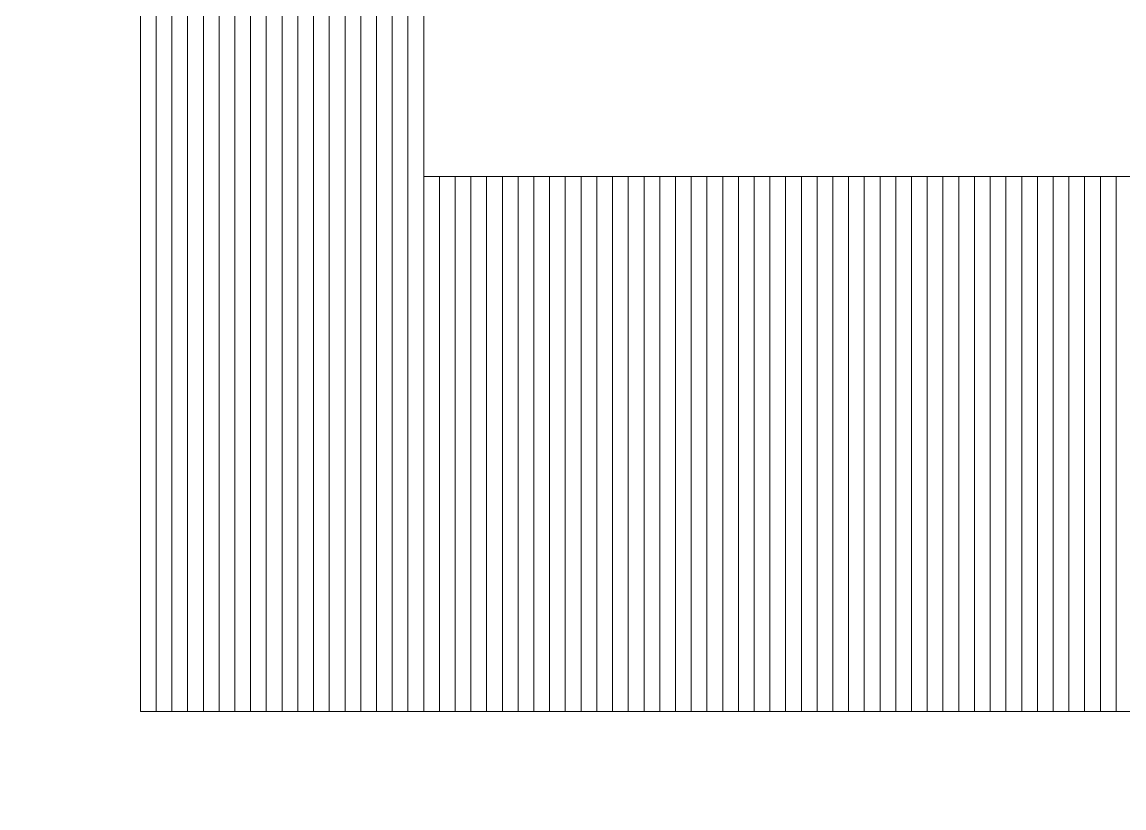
# Model space of a CAD drawing. Header units: millimetres. Extents: x -86 to 67, y -55 to 52.
# Drawn here: x -43.457 to -41.678, y 25.809 to 27.077 of the extents above; entities that cross this region are included whole.
import ezdxf

# ---------------------------------------------------------------- set-up
doc = ezdxf.new("R2010")
doc.units = ezdxf.units.MM
doc.header["$MEASUREMENT"] = 0
doc.layers.add('BG_OUTLINE', color=7, linetype='Continuous')
doc.layers.add('MA_PEN3', color=7, linetype='Continuous')

msp = doc.modelspace()

# ---------------------------------------------------------------- linework, layer by layer
at = {"layer": 'BG_OUTLINE', "color": 3, "lineweight": 9}
msp.add_open_spline([(-60.0926, 34.7331), (-60.0926, 34.7331), (63.7724, 34.7331), (63.7724, 34.7331), (63.7724, 34.7331), (64.585, 34.7336), (65.3646, 34.4113), (65.9396, 33.837), (65.9396, 33.837), (66.5146, 33.2627), (66.8379, 32.4797), (66.8384, 31.667), (66.8384, 31.667), (66.8384, 31.667), (66.8412, -52.28), (66.8412, -52.28), (66.8412, -52.28), (66.8412, -52.28), (66.8384, -52.1933), (66.8384, -52.1933), (66.8384, -52.1933), (66.8389, -53.006), (66.5166, -53.7856), (65.9424, -54.3606), (65.9424, -54.3606), (65.3681, -54.9356), (64.585, -55.2589), (63.7724, -55.2594), (63.7724, -55.2594), (63.7724, -55.2594), (-60.1869, -55.2594), (-60.1869, -55.2594), (-60.1869, -55.2594), (-60.1869, -55.2594), (-60.0853, -55.2518), (-60.0853, -55.2518), (-60.0853, -55.2518), (-60.8979, -55.2523), (-61.6775, -54.9299), (-62.2525, -54.3557), (-62.2525, -54.3557), (-62.8275, -53.7814), (-63.1508, -52.9984), (-63.1513, -52.1857), (-63.1513, -52.1857), (-63.1513, -52.1857), (-63.1587, 31.667), (-63.1587, 31.667), (-63.1587, 31.667), (-63.1592, 32.4797), (-62.8369, 33.2593), (-62.2626, 33.8343), (-62.2626, 33.8343), (-61.6883, 34.4093), (-60.9053, 34.7326), (-60.0926, 34.7331)], degree=3, knots=[0, 0, 0, 0, 0.071429, 0.071429, 0.071429, 0.071429, 0.142857, 0.142857, 0.142857, 0.142857, 0.214286, 0.214286, 0.214286, 0.214286, 0.285714, 0.285714, 0.285714, 0.285714, 0.357143, 0.357143, 0.357143, 0.357143, 0.428571, 0.428571, 0.428571, 0.428571, 0.5, 0.5, 0.5, 0.5, 0.571429, 0.571429, 0.571429, 0.571429, 0.642857, 0.642857, 0.642857, 0.642857, 0.714286, 0.714286, 0.714286, 0.714286, 0.785714, 0.785714, 0.785714, 0.785714, 0.857143, 0.857143, 0.857143, 0.857143, 0.928571, 0.928571, 0.928571, 0.928571, 1, 1, 1, 1], dxfattribs=at)
at = {"layer": 'MA_PEN3', "color": 5, "lineweight": 9}
for points in [[(-43.2654, 34.2959), (-43.2654, 34.2959), (-43.24, 34.2959), (-43.24, 34.2959), (-43.24, 34.2959), (-43.24, 34.2959), (-43.24, 25.9647), (-43.24, 25.9647), (-43.24, 25.9647), (-43.24, 25.9647), (-43.2654, 25.9647), (-43.2654, 25.9647), (-43.2654, 25.9647), (-43.2654, 25.9647), (-43.2654, 34.2959), (-43.2654, 34.2959)], [(-43.24, 34.2959), (-43.24, 34.2959), (-43.2146, 34.2959), (-43.2146, 34.2959), (-43.2146, 34.2959), (-43.2146, 34.2959), (-43.2146, 25.9647), (-43.2146, 25.9647), (-43.2146, 25.9647), (-43.2146, 25.9647), (-43.24, 25.9647), (-43.24, 25.9647), (-43.24, 25.9647), (-43.24, 25.9647), (-43.24, 34.2959), (-43.24, 34.2959)], [(-43.2146, 34.2959), (-43.2146, 34.2959), (-43.1892, 34.2959), (-43.1892, 34.2959), (-43.1892, 34.2959), (-43.1892, 34.2959), (-43.1892, 25.9647), (-43.1892, 25.9647), (-43.1892, 25.9647), (-43.1892, 25.9647), (-43.2146, 25.9647), (-43.2146, 25.9647), (-43.2146, 25.9647), (-43.2146, 25.9647), (-43.2146, 34.2959), (-43.2146, 34.2959)], [(-43.1892, 34.2959), (-43.1892, 34.2959), (-43.1638, 34.2959), (-43.1638, 34.2959), (-43.1638, 34.2959), (-43.1638, 34.2959), (-43.1638, 25.9647), (-43.1638, 25.9647), (-43.1638, 25.9647), (-43.1638, 25.9647), (-43.1892, 25.9647), (-43.1892, 25.9647), (-43.1892, 25.9647), (-43.1892, 25.9647), (-43.1892, 34.2959), (-43.1892, 34.2959)], [(-43.1638, 34.2959), (-43.1638, 34.2959), (-43.1384, 34.2959), (-43.1384, 34.2959), (-43.1384, 34.2959), (-43.1384, 34.2959), (-43.1384, 25.9647), (-43.1384, 25.9647), (-43.1384, 25.9647), (-43.1384, 25.9647), (-43.1638, 25.9647), (-43.1638, 25.9647), (-43.1638, 25.9647), (-43.1638, 25.9647), (-43.1638, 34.2959), (-43.1638, 34.2959)], [(-43.1384, 34.2959), (-43.1384, 34.2959), (-43.113, 34.2959), (-43.113, 34.2959), (-43.113, 34.2959), (-43.113, 34.2959), (-43.113, 25.9647), (-43.113, 25.9647), (-43.113, 25.9647), (-43.113, 25.9647), (-43.1384, 25.9647), (-43.1384, 25.9647), (-43.1384, 25.9647), (-43.1384, 25.9647), (-43.1384, 34.2959), (-43.1384, 34.2959)], [(-43.113, 34.2959), (-43.113, 34.2959), (-43.0876, 34.2959), (-43.0876, 34.2959), (-43.0876, 34.2959), (-43.0876, 34.2959), (-43.0876, 25.9647), (-43.0876, 25.9647), (-43.0876, 25.9647), (-43.0876, 25.9647), (-43.113, 25.9647), (-43.113, 25.9647), (-43.113, 25.9647), (-43.113, 25.9647), (-43.113, 34.2959), (-43.113, 34.2959)], [(-43.0876, 34.2959), (-43.0876, 34.2959), (-43.0622, 34.2959), (-43.0622, 34.2959), (-43.0622, 34.2959), (-43.0622, 34.2959), (-43.0622, 25.9647), (-43.0622, 25.9647), (-43.0622, 25.9647), (-43.0622, 25.9647), (-43.0876, 25.9647), (-43.0876, 25.9647), (-43.0876, 25.9647), (-43.0876, 25.9647), (-43.0876, 34.2959), (-43.0876, 34.2959)], [(-43.0622, 34.2959), (-43.0622, 34.2959), (-43.0368, 34.2959), (-43.0368, 34.2959), (-43.0368, 34.2959), (-43.0368, 34.2959), (-43.0368, 25.9647), (-43.0368, 25.9647), (-43.0368, 25.9647), (-43.0368, 25.9647), (-43.0622, 25.9647), (-43.0622, 25.9647), (-43.0622, 25.9647), (-43.0622, 25.9647), (-43.0622, 34.2959), (-43.0622, 34.2959)], [(-43.0368, 34.2959), (-43.0368, 34.2959), (-43.0114, 34.2959), (-43.0114, 34.2959), (-43.0114, 34.2959), (-43.0114, 34.2959), (-43.0114, 25.9647), (-43.0114, 25.9647), (-43.0114, 25.9647), (-43.0114, 25.9647), (-43.0368, 25.9647), (-43.0368, 25.9647), (-43.0368, 25.9647), (-43.0368, 25.9647), (-43.0368, 34.2959), (-43.0368, 34.2959)], [(-43.0114, 34.2959), (-43.0114, 34.2959), (-42.986, 34.2959), (-42.986, 34.2959), (-42.986, 34.2959), (-42.986, 34.2959), (-42.986, 25.9647), (-42.986, 25.9647), (-42.986, 25.9647), (-42.986, 25.9647), (-43.0114, 25.9647), (-43.0114, 25.9647), (-43.0114, 25.9647), (-43.0114, 25.9647), (-43.0114, 34.2959), (-43.0114, 34.2959)], [(-42.986, 34.2959), (-42.986, 34.2959), (-42.9606, 34.2959), (-42.9606, 34.2959), (-42.9606, 34.2959), (-42.9606, 34.2959), (-42.9606, 25.9647), (-42.9606, 25.9647), (-42.9606, 25.9647), (-42.9606, 25.9647), (-42.986, 25.9647), (-42.986, 25.9647), (-42.986, 25.9647), (-42.986, 25.9647), (-42.986, 34.2959), (-42.986, 34.2959)], [(-42.9606, 34.2959), (-42.9606, 34.2959), (-42.9352, 34.2959), (-42.9352, 34.2959), (-42.9352, 34.2959), (-42.9352, 34.2959), (-42.9352, 25.9647), (-42.9352, 25.9647), (-42.9352, 25.9647), (-42.9352, 25.9647), (-42.9606, 25.9647), (-42.9606, 25.9647), (-42.9606, 25.9647), (-42.9606, 25.9647), (-42.9606, 34.2959), (-42.9606, 34.2959)], [(-42.9352, 34.2959), (-42.9352, 34.2959), (-42.9098, 34.2959), (-42.9098, 34.2959), (-42.9098, 34.2959), (-42.9098, 34.2959), (-42.9098, 25.9647), (-42.9098, 25.9647), (-42.9098, 25.9647), (-42.9098, 25.9647), (-42.9352, 25.9647), (-42.9352, 25.9647), (-42.9352, 25.9647), (-42.9352, 25.9647), (-42.9352, 34.2959), (-42.9352, 34.2959)], [(-42.9098, 34.2959), (-42.9098, 34.2959), (-42.8844, 34.2959), (-42.8844, 34.2959), (-42.8844, 34.2959), (-42.8844, 34.2959), (-42.8844, 25.9647), (-42.8844, 25.9647), (-42.8844, 25.9647), (-42.8844, 25.9647), (-42.9098, 25.9647), (-42.9098, 25.9647), (-42.9098, 25.9647), (-42.9098, 25.9647), (-42.9098, 34.2959), (-42.9098, 34.2959)], [(-42.8844, 34.2959), (-42.8844, 34.2959), (-42.859, 34.2959), (-42.859, 34.2959), (-42.859, 34.2959), (-42.859, 34.2959), (-42.859, 25.9647), (-42.859, 25.9647), (-42.859, 25.9647), (-42.859, 25.9647), (-42.8844, 25.9647), (-42.8844, 25.9647), (-42.8844, 25.9647), (-42.8844, 25.9647), (-42.8844, 34.2959), (-42.8844, 34.2959)], [(-42.859, 34.2959), (-42.859, 34.2959), (-42.8336, 34.2959), (-42.8336, 34.2959), (-42.8336, 34.2959), (-42.8336, 34.2959), (-42.8336, 25.9647), (-42.8336, 25.9647), (-42.8336, 25.9647), (-42.8336, 25.9647), (-42.859, 25.9647), (-42.859, 25.9647), (-42.859, 25.9647), (-42.859, 25.9647), (-42.859, 34.2959), (-42.859, 34.2959)], [(-42.8336, 31.8067), (-42.8336, 31.8067), (-42.8082, 31.8067), (-42.8082, 31.8067), (-42.8082, 31.8067), (-42.8082, 31.8067), (-42.8082, 25.9647), (-42.8082, 25.9647), (-42.8082, 25.9647), (-42.8082, 25.9647), (-42.8336, 25.9647), (-42.8336, 25.9647), (-42.8336, 25.9647), (-42.8336, 25.9647), (-42.8336, 31.8067), (-42.8336, 31.8067)], [(-42.8082, 26.8283), (-42.8082, 26.8283), (-42.7828, 26.8283), (-42.7828, 26.8283), (-42.7828, 26.8283), (-42.7828, 26.8283), (-42.7828, 25.9647), (-42.7828, 25.9647), (-42.7828, 25.9647), (-42.7828, 25.9647), (-42.8082, 25.9647), (-42.8082, 25.9647), (-42.8082, 25.9647), (-42.8082, 25.9647), (-42.8082, 26.8283), (-42.8082, 26.8283)], [(-42.7828, 26.8283), (-42.7828, 26.8283), (-42.7574, 26.8283), (-42.7574, 26.8283), (-42.7574, 26.8283), (-42.7574, 26.8283), (-42.7574, 25.9647), (-42.7574, 25.9647), (-42.7574, 25.9647), (-42.7574, 25.9647), (-42.7828, 25.9647), (-42.7828, 25.9647), (-42.7828, 25.9647), (-42.7828, 25.9647), (-42.7828, 26.8283), (-42.7828, 26.8283)], [(-42.7574, 26.8283), (-42.7574, 26.8283), (-42.732, 26.8283), (-42.732, 26.8283), (-42.732, 26.8283), (-42.732, 26.8283), (-42.732, 25.9647), (-42.732, 25.9647), (-42.732, 25.9647), (-42.732, 25.9647), (-42.7574, 25.9647), (-42.7574, 25.9647), (-42.7574, 25.9647), (-42.7574, 25.9647), (-42.7574, 26.8283), (-42.7574, 26.8283)], [(-42.732, 26.8283), (-42.732, 26.8283), (-42.7066, 26.8283), (-42.7066, 26.8283), (-42.7066, 26.8283), (-42.7066, 26.8283), (-42.7066, 25.9647), (-42.7066, 25.9647), (-42.7066, 25.9647), (-42.7066, 25.9647), (-42.732, 25.9647), (-42.732, 25.9647), (-42.732, 25.9647), (-42.732, 25.9647), (-42.732, 26.8283), (-42.732, 26.8283)], [(-42.7066, 26.8283), (-42.7066, 26.8283), (-42.6812, 26.8283), (-42.6812, 26.8283), (-42.6812, 26.8283), (-42.6812, 26.8283), (-42.6812, 25.9647), (-42.6812, 25.9647), (-42.6812, 25.9647), (-42.6812, 25.9647), (-42.7066, 25.9647), (-42.7066, 25.9647), (-42.7066, 25.9647), (-42.7066, 25.9647), (-42.7066, 26.8283), (-42.7066, 26.8283)], [(-42.6812, 26.8283), (-42.6812, 26.8283), (-42.6558, 26.8283), (-42.6558, 26.8283), (-42.6558, 26.8283), (-42.6558, 26.8283), (-42.6558, 25.9647), (-42.6558, 25.9647), (-42.6558, 25.9647), (-42.6558, 25.9647), (-42.6812, 25.9647), (-42.6812, 25.9647), (-42.6812, 25.9647), (-42.6812, 25.9647), (-42.6812, 26.8283), (-42.6812, 26.8283)], [(-42.6558, 26.8283), (-42.6558, 26.8283), (-42.6304, 26.8283), (-42.6304, 26.8283), (-42.6304, 26.8283), (-42.6304, 26.8283), (-42.6304, 25.9647), (-42.6304, 25.9647), (-42.6304, 25.9647), (-42.6304, 25.9647), (-42.6558, 25.9647), (-42.6558, 25.9647), (-42.6558, 25.9647), (-42.6558, 25.9647), (-42.6558, 26.8283), (-42.6558, 26.8283)], [(-42.6304, 26.8283), (-42.6304, 26.8283), (-42.605, 26.8283), (-42.605, 26.8283), (-42.605, 26.8283), (-42.605, 26.8283), (-42.605, 25.9647), (-42.605, 25.9647), (-42.605, 25.9647), (-42.605, 25.9647), (-42.6304, 25.9647), (-42.6304, 25.9647), (-42.6304, 25.9647), (-42.6304, 25.9647), (-42.6304, 26.8283), (-42.6304, 26.8283)], [(-42.605, 26.8283), (-42.605, 26.8283), (-42.5796, 26.8283), (-42.5796, 26.8283), (-42.5796, 26.8283), (-42.5796, 26.8283), (-42.5796, 25.9647), (-42.5796, 25.9647), (-42.5796, 25.9647), (-42.5796, 25.9647), (-42.605, 25.9647), (-42.605, 25.9647), (-42.605, 25.9647), (-42.605, 25.9647), (-42.605, 26.8283), (-42.605, 26.8283)], [(-42.5796, 26.8283), (-42.5796, 26.8283), (-42.5542, 26.8283), (-42.5542, 26.8283), (-42.5542, 26.8283), (-42.5542, 26.8283), (-42.5542, 25.9647), (-42.5542, 25.9647), (-42.5542, 25.9647), (-42.5542, 25.9647), (-42.5796, 25.9647), (-42.5796, 25.9647), (-42.5796, 25.9647), (-42.5796, 25.9647), (-42.5796, 26.8283), (-42.5796, 26.8283)], [(-42.5542, 26.8283), (-42.5542, 26.8283), (-42.5288, 26.8283), (-42.5288, 26.8283), (-42.5288, 26.8283), (-42.5288, 26.8283), (-42.5288, 25.9647), (-42.5288, 25.9647), (-42.5288, 25.9647), (-42.5288, 25.9647), (-42.5542, 25.9647), (-42.5542, 25.9647), (-42.5542, 25.9647), (-42.5542, 25.9647), (-42.5542, 26.8283), (-42.5542, 26.8283)], [(-42.5288, 26.8283), (-42.5288, 26.8283), (-42.5034, 26.8283), (-42.5034, 26.8283), (-42.5034, 26.8283), (-42.5034, 26.8283), (-42.5034, 25.9647), (-42.5034, 25.9647), (-42.5034, 25.9647), (-42.5034, 25.9647), (-42.5288, 25.9647), (-42.5288, 25.9647), (-42.5288, 25.9647), (-42.5288, 25.9647), (-42.5288, 26.8283), (-42.5288, 26.8283)], [(-42.5034, 26.8283), (-42.5034, 26.8283), (-42.478, 26.8283), (-42.478, 26.8283), (-42.478, 26.8283), (-42.478, 26.8283), (-42.478, 25.9647), (-42.478, 25.9647), (-42.478, 25.9647), (-42.478, 25.9647), (-42.5034, 25.9647), (-42.5034, 25.9647), (-42.5034, 25.9647), (-42.5034, 25.9647), (-42.5034, 26.8283), (-42.5034, 26.8283)], [(-42.478, 26.8283), (-42.478, 26.8283), (-42.4526, 26.8283), (-42.4526, 26.8283), (-42.4526, 26.8283), (-42.4526, 26.8283), (-42.4526, 25.9647), (-42.4526, 25.9647), (-42.4526, 25.9647), (-42.4526, 25.9647), (-42.478, 25.9647), (-42.478, 25.9647), (-42.478, 25.9647), (-42.478, 25.9647), (-42.478, 26.8283), (-42.478, 26.8283)], [(-42.4526, 26.8283), (-42.4526, 26.8283), (-42.4272, 26.8283), (-42.4272, 26.8283), (-42.4272, 26.8283), (-42.4272, 26.8283), (-42.4272, 25.9647), (-42.4272, 25.9647), (-42.4272, 25.9647), (-42.4272, 25.9647), (-42.4526, 25.9647), (-42.4526, 25.9647), (-42.4526, 25.9647), (-42.4526, 25.9647), (-42.4526, 26.8283), (-42.4526, 26.8283)], [(-42.4272, 26.8283), (-42.4272, 26.8283), (-42.4018, 26.8283), (-42.4018, 26.8283), (-42.4018, 26.8283), (-42.4018, 26.8283), (-42.4018, 25.9647), (-42.4018, 25.9647), (-42.4018, 25.9647), (-42.4018, 25.9647), (-42.4272, 25.9647), (-42.4272, 25.9647), (-42.4272, 25.9647), (-42.4272, 25.9647), (-42.4272, 26.8283), (-42.4272, 26.8283)], [(-42.4018, 26.8283), (-42.4018, 26.8283), (-42.3764, 26.8283), (-42.3764, 26.8283), (-42.3764, 26.8283), (-42.3764, 26.8283), (-42.3764, 25.9647), (-42.3764, 25.9647), (-42.3764, 25.9647), (-42.3764, 25.9647), (-42.4018, 25.9647), (-42.4018, 25.9647), (-42.4018, 25.9647), (-42.4018, 25.9647), (-42.4018, 26.8283), (-42.4018, 26.8283)], [(-42.3764, 26.8283), (-42.3764, 26.8283), (-42.351, 26.8283), (-42.351, 26.8283), (-42.351, 26.8283), (-42.351, 26.8283), (-42.351, 25.9647), (-42.351, 25.9647), (-42.351, 25.9647), (-42.351, 25.9647), (-42.3764, 25.9647), (-42.3764, 25.9647), (-42.3764, 25.9647), (-42.3764, 25.9647), (-42.3764, 26.8283), (-42.3764, 26.8283)], [(-42.351, 26.8283), (-42.351, 26.8283), (-42.3256, 26.8283), (-42.3256, 26.8283), (-42.3256, 26.8283), (-42.3256, 26.8283), (-42.3256, 25.9647), (-42.3256, 25.9647), (-42.3256, 25.9647), (-42.3256, 25.9647), (-42.351, 25.9647), (-42.351, 25.9647), (-42.351, 25.9647), (-42.351, 25.9647), (-42.351, 26.8283), (-42.351, 26.8283)], [(-42.3256, 26.8283), (-42.3256, 26.8283), (-42.3002, 26.8283), (-42.3002, 26.8283), (-42.3002, 26.8283), (-42.3002, 26.8283), (-42.3002, 25.9647), (-42.3002, 25.9647), (-42.3002, 25.9647), (-42.3002, 25.9647), (-42.3256, 25.9647), (-42.3256, 25.9647), (-42.3256, 25.9647), (-42.3256, 25.9647), (-42.3256, 26.8283), (-42.3256, 26.8283)], [(-42.3002, 26.8283), (-42.3002, 26.8283), (-42.2748, 26.8283), (-42.2748, 26.8283), (-42.2748, 26.8283), (-42.2748, 26.8283), (-42.2748, 25.9647), (-42.2748, 25.9647), (-42.2748, 25.9647), (-42.2748, 25.9647), (-42.3002, 25.9647), (-42.3002, 25.9647), (-42.3002, 25.9647), (-42.3002, 25.9647), (-42.3002, 26.8283), (-42.3002, 26.8283)], [(-42.2748, 26.8283), (-42.2748, 26.8283), (-42.2494, 26.8283), (-42.2494, 26.8283), (-42.2494, 26.8283), (-42.2494, 26.8283), (-42.2494, 25.9647), (-42.2494, 25.9647), (-42.2494, 25.9647), (-42.2494, 25.9647), (-42.2748, 25.9647), (-42.2748, 25.9647), (-42.2748, 25.9647), (-42.2748, 25.9647), (-42.2748, 26.8283), (-42.2748, 26.8283)], [(-42.2494, 26.8283), (-42.2494, 26.8283), (-42.224, 26.8283), (-42.224, 26.8283), (-42.224, 26.8283), (-42.224, 26.8283), (-42.224, 25.9647), (-42.224, 25.9647), (-42.224, 25.9647), (-42.224, 25.9647), (-42.2494, 25.9647), (-42.2494, 25.9647), (-42.2494, 25.9647), (-42.2494, 25.9647), (-42.2494, 26.8283), (-42.2494, 26.8283)], [(-42.224, 26.8283), (-42.224, 26.8283), (-42.1986, 26.8283), (-42.1986, 26.8283), (-42.1986, 26.8283), (-42.1986, 26.8283), (-42.1986, 25.9647), (-42.1986, 25.9647), (-42.1986, 25.9647), (-42.1986, 25.9647), (-42.224, 25.9647), (-42.224, 25.9647), (-42.224, 25.9647), (-42.224, 25.9647), (-42.224, 26.8283), (-42.224, 26.8283)], [(-42.1986, 26.8283), (-42.1986, 26.8283), (-42.1732, 26.8283), (-42.1732, 26.8283), (-42.1732, 26.8283), (-42.1732, 26.8283), (-42.1732, 25.9647), (-42.1732, 25.9647), (-42.1732, 25.9647), (-42.1732, 25.9647), (-42.1986, 25.9647), (-42.1986, 25.9647), (-42.1986, 25.9647), (-42.1986, 25.9647), (-42.1986, 26.8283), (-42.1986, 26.8283)], [(-42.1732, 26.8283), (-42.1732, 26.8283), (-42.1478, 26.8283), (-42.1478, 26.8283), (-42.1478, 26.8283), (-42.1478, 26.8283), (-42.1478, 25.9647), (-42.1478, 25.9647), (-42.1478, 25.9647), (-42.1478, 25.9647), (-42.1732, 25.9647), (-42.1732, 25.9647), (-42.1732, 25.9647), (-42.1732, 25.9647), (-42.1732, 26.8283), (-42.1732, 26.8283)], [(-42.1478, 26.8283), (-42.1478, 26.8283), (-42.1224, 26.8283), (-42.1224, 26.8283), (-42.1224, 26.8283), (-42.1224, 26.8283), (-42.1224, 25.9647), (-42.1224, 25.9647), (-42.1224, 25.9647), (-42.1224, 25.9647), (-42.1478, 25.9647), (-42.1478, 25.9647), (-42.1478, 25.9647), (-42.1478, 25.9647), (-42.1478, 26.8283), (-42.1478, 26.8283)], [(-42.1224, 26.8283), (-42.1224, 26.8283), (-42.097, 26.8283), (-42.097, 26.8283), (-42.097, 26.8283), (-42.097, 26.8283), (-42.097, 25.9647), (-42.097, 25.9647), (-42.097, 25.9647), (-42.097, 25.9647), (-42.1224, 25.9647), (-42.1224, 25.9647), (-42.1224, 25.9647), (-42.1224, 25.9647), (-42.1224, 26.8283), (-42.1224, 26.8283)], [(-42.097, 26.8283), (-42.097, 26.8283), (-42.0716, 26.8283), (-42.0716, 26.8283), (-42.0716, 26.8283), (-42.0716, 26.8283), (-42.0716, 25.9647), (-42.0716, 25.9647), (-42.0716, 25.9647), (-42.0716, 25.9647), (-42.097, 25.9647), (-42.097, 25.9647), (-42.097, 25.9647), (-42.097, 25.9647), (-42.097, 26.8283), (-42.097, 26.8283)], [(-42.0716, 26.8283), (-42.0716, 26.8283), (-42.0462, 26.8283), (-42.0462, 26.8283), (-42.0462, 26.8283), (-42.0462, 26.8283), (-42.0462, 25.9647), (-42.0462, 25.9647), (-42.0462, 25.9647), (-42.0462, 25.9647), (-42.0716, 25.9647), (-42.0716, 25.9647), (-42.0716, 25.9647), (-42.0716, 25.9647), (-42.0716, 26.8283), (-42.0716, 26.8283)], [(-42.0462, 26.8283), (-42.0462, 26.8283), (-42.0208, 26.8283), (-42.0208, 26.8283), (-42.0208, 26.8283), (-42.0208, 26.8283), (-42.0208, 25.9647), (-42.0208, 25.9647), (-42.0208, 25.9647), (-42.0208, 25.9647), (-42.0462, 25.9647), (-42.0462, 25.9647), (-42.0462, 25.9647), (-42.0462, 25.9647), (-42.0462, 26.8283), (-42.0462, 26.8283)], [(-42.0208, 26.8283), (-42.0208, 26.8283), (-41.9954, 26.8283), (-41.9954, 26.8283), (-41.9954, 26.8283), (-41.9954, 26.8283), (-41.9954, 25.9647), (-41.9954, 25.9647), (-41.9954, 25.9647), (-41.9954, 25.9647), (-42.0208, 25.9647), (-42.0208, 25.9647), (-42.0208, 25.9647), (-42.0208, 25.9647), (-42.0208, 26.8283), (-42.0208, 26.8283)], [(-41.9954, 26.8283), (-41.9954, 26.8283), (-41.97, 26.8283), (-41.97, 26.8283), (-41.97, 26.8283), (-41.97, 26.8283), (-41.97, 25.9647), (-41.97, 25.9647), (-41.97, 25.9647), (-41.97, 25.9647), (-41.9954, 25.9647), (-41.9954, 25.9647), (-41.9954, 25.9647), (-41.9954, 25.9647), (-41.9954, 26.8283), (-41.9954, 26.8283)], [(-41.97, 26.8283), (-41.97, 26.8283), (-41.9446, 26.8283), (-41.9446, 26.8283), (-41.9446, 26.8283), (-41.9446, 26.8283), (-41.9446, 25.9647), (-41.9446, 25.9647), (-41.9446, 25.9647), (-41.9446, 25.9647), (-41.97, 25.9647), (-41.97, 25.9647), (-41.97, 25.9647), (-41.97, 25.9647), (-41.97, 26.8283), (-41.97, 26.8283)], [(-41.9446, 26.8283), (-41.9446, 26.8283), (-41.9192, 26.8283), (-41.9192, 26.8283), (-41.9192, 26.8283), (-41.9192, 26.8283), (-41.9192, 25.9647), (-41.9192, 25.9647), (-41.9192, 25.9647), (-41.9192, 25.9647), (-41.9446, 25.9647), (-41.9446, 25.9647), (-41.9446, 25.9647), (-41.9446, 25.9647), (-41.9446, 26.8283), (-41.9446, 26.8283)], [(-41.9192, 26.8283), (-41.9192, 26.8283), (-41.8938, 26.8283), (-41.8938, 26.8283), (-41.8938, 26.8283), (-41.8938, 26.8283), (-41.8938, 25.9647), (-41.8938, 25.9647), (-41.8938, 25.9647), (-41.8938, 25.9647), (-41.9192, 25.9647), (-41.9192, 25.9647), (-41.9192, 25.9647), (-41.9192, 25.9647), (-41.9192, 26.8283), (-41.9192, 26.8283)], [(-41.8938, 26.8283), (-41.8938, 26.8283), (-41.8684, 26.8283), (-41.8684, 26.8283), (-41.8684, 26.8283), (-41.8684, 26.8283), (-41.8684, 25.9647), (-41.8684, 25.9647), (-41.8684, 25.9647), (-41.8684, 25.9647), (-41.8938, 25.9647), (-41.8938, 25.9647), (-41.8938, 25.9647), (-41.8938, 25.9647), (-41.8938, 26.8283), (-41.8938, 26.8283)], [(-41.8684, 26.8283), (-41.8684, 26.8283), (-41.843, 26.8283), (-41.843, 26.8283), (-41.843, 26.8283), (-41.843, 26.8283), (-41.843, 25.9647), (-41.843, 25.9647), (-41.843, 25.9647), (-41.843, 25.9647), (-41.8684, 25.9647), (-41.8684, 25.9647), (-41.8684, 25.9647), (-41.8684, 25.9647), (-41.8684, 26.8283), (-41.8684, 26.8283)], [(-41.843, 26.8283), (-41.843, 26.8283), (-41.8176, 26.8283), (-41.8176, 26.8283), (-41.8176, 26.8283), (-41.8176, 26.8283), (-41.8176, 25.9647), (-41.8176, 25.9647), (-41.8176, 25.9647), (-41.8176, 25.9647), (-41.843, 25.9647), (-41.843, 25.9647), (-41.843, 25.9647), (-41.843, 25.9647), (-41.843, 26.8283), (-41.843, 26.8283)], [(-41.8176, 26.8283), (-41.8176, 26.8283), (-41.7922, 26.8283), (-41.7922, 26.8283), (-41.7922, 26.8283), (-41.7922, 26.8283), (-41.7922, 25.9647), (-41.7922, 25.9647), (-41.7922, 25.9647), (-41.7922, 25.9647), (-41.8176, 25.9647), (-41.8176, 25.9647), (-41.8176, 25.9647), (-41.8176, 25.9647), (-41.8176, 26.8283), (-41.8176, 26.8283)], [(-41.7922, 26.8283), (-41.7922, 26.8283), (-41.7668, 26.8283), (-41.7668, 26.8283), (-41.7668, 26.8283), (-41.7668, 26.8283), (-41.7668, 25.9647), (-41.7668, 25.9647), (-41.7668, 25.9647), (-41.7668, 25.9647), (-41.7922, 25.9647), (-41.7922, 25.9647), (-41.7922, 25.9647), (-41.7922, 25.9647), (-41.7922, 26.8283), (-41.7922, 26.8283)], [(-41.7668, 26.8283), (-41.7668, 26.8283), (-41.7414, 26.8283), (-41.7414, 26.8283), (-41.7414, 26.8283), (-41.7414, 26.8283), (-41.7414, 25.9647), (-41.7414, 25.9647), (-41.7414, 25.9647), (-41.7414, 25.9647), (-41.7668, 25.9647), (-41.7668, 25.9647), (-41.7668, 25.9647), (-41.7668, 25.9647), (-41.7668, 26.8283), (-41.7668, 26.8283)], [(-41.7414, 26.8283), (-41.7414, 26.8283), (-41.716, 26.8283), (-41.716, 26.8283), (-41.716, 26.8283), (-41.716, 26.8283), (-41.716, 25.9647), (-41.716, 25.9647), (-41.716, 25.9647), (-41.716, 25.9647), (-41.7414, 25.9647), (-41.7414, 25.9647), (-41.7414, 25.9647), (-41.7414, 25.9647), (-41.7414, 26.8283), (-41.7414, 26.8283)], [(-41.716, 26.8283), (-41.716, 26.8283), (-41.6906, 26.8283), (-41.6906, 26.8283), (-41.6906, 26.8283), (-41.6906, 26.8283), (-41.6906, 25.9647), (-41.6906, 25.9647), (-41.6906, 25.9647), (-41.6906, 25.9647), (-41.716, 25.9647), (-41.716, 25.9647), (-41.716, 25.9647), (-41.716, 25.9647), (-41.716, 26.8283), (-41.716, 26.8283)], [(-41.6906, 26.8283), (-41.6906, 26.8283), (-41.6652, 26.8283), (-41.6652, 26.8283), (-41.6652, 26.8283), (-41.6652, 26.8283), (-41.6652, 25.9647), (-41.6652, 25.9647), (-41.6652, 25.9647), (-41.6652, 25.9647), (-41.6906, 25.9647), (-41.6906, 25.9647), (-41.6906, 25.9647), (-41.6906, 25.9647), (-41.6906, 26.8283), (-41.6906, 26.8283)]]:
    msp.add_open_spline(points, degree=3, knots=[0, 0, 0, 0, 0.25, 0.25, 0.25, 0.25, 0.5, 0.5, 0.5, 0.5, 0.75, 0.75, 0.75, 0.75, 1, 1, 1, 1], dxfattribs=at)

doc.saveas('drawing.dxf')
